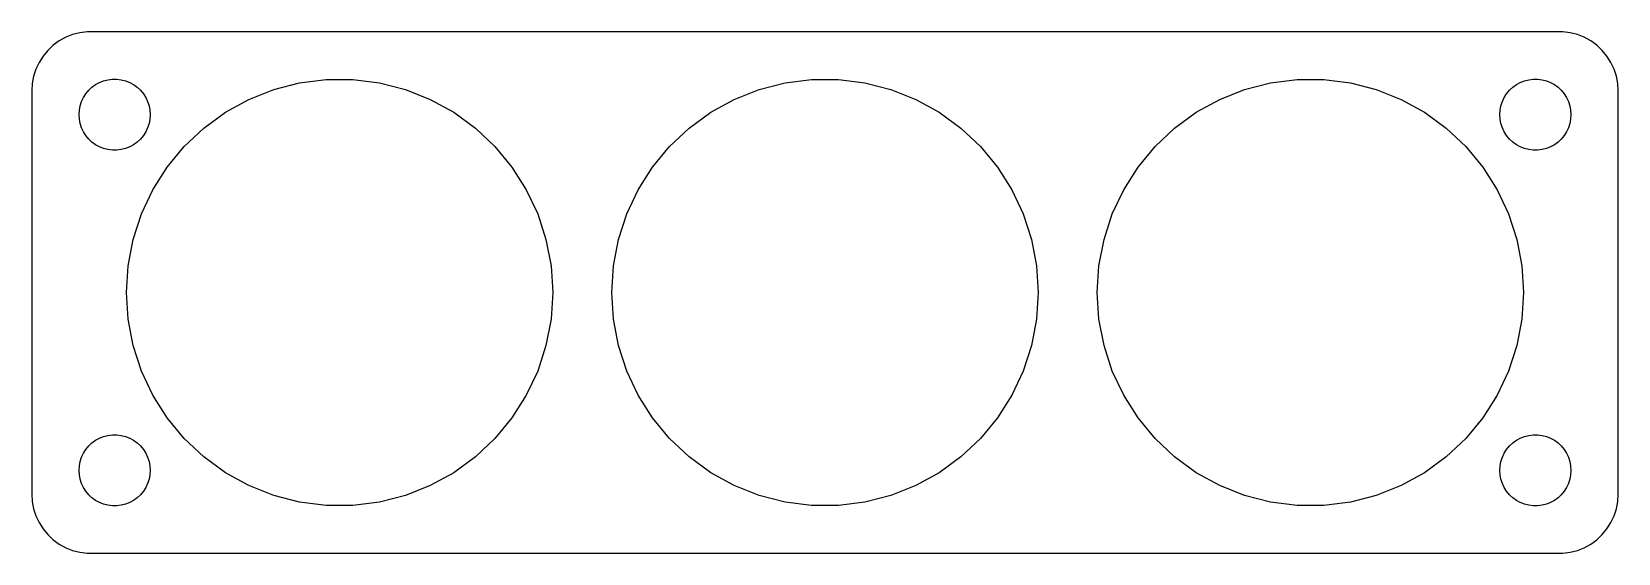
# Model space of a CAD drawing. Header units: metres. Extents: x -67 to 67, y -22 to 22.
import ezdxf

# ---------------------------------------------------------------- set-up
doc = ezdxf.new("R2010")
doc.units = ezdxf.units.M

msp = doc.modelspace()

# ---------------------------------------------------------------- linework, layer by layer
for p, q in [((-64.1289, 21.5241), (-64.6791, 21.2216)), ((-63.5451, 21.7553), (-64.1289, 21.5241)), ((-62.9369, 21.9114), (-63.5451, 21.7553)), ((-62.3139, 21.9901), (-62.9369, 21.9114)), ((62.3139, 21.9901), (-62.3139, 21.9901)), ((62.9369, 21.9114), (62.3139, 21.9901)), ((63.5451, 21.7553), (62.9369, 21.9114)), ((64.1289, 21.5241), (63.5451, 21.7553)), ((64.6791, 21.2216), (64.1289, 21.5241)), ((-65.6448, 20.4227), (-66.0451, 19.9389)), ((-65.1871, 20.8526), (-65.6448, 20.4227)), ((-64.6791, 21.2216), (-65.1871, 20.8526)), ((65.1871, 20.8526), (64.6791, 21.2216)), ((65.6448, 20.4227), (65.1871, 20.8526)), ((66.0451, 19.9389), (65.6448, 20.4227)), ((-66.6489, 18.8406), (-66.8429, 18.2434)), ((-66.3815, 19.4088), (-66.6489, 18.8406)), ((-66.0451, 19.9389), (-66.3815, 19.4088)), ((66.3815, 19.4088), (66.0451, 19.9389)), ((66.6489, 18.8406), (66.3815, 19.4088)), ((66.8429, 18.2434), (66.6489, 18.8406)), ((-66.9606, 17.6267), (-67, 17)), ((-66.8429, 18.2434), (-66.9606, 17.6267)), ((-61.9123, 17.3115), (-61.6075, 17.533)), ((-61.6075, 17.533), (-61.2773, 17.7145)), ((-61.2773, 17.7145), (-60.927, 17.8532)), ((-60.927, 17.8532), (-60.5621, 17.9469)), ((-60.5621, 17.9469), (-60.1884, 17.9941)), ((-60.1884, 17.9941), (-59.8116, 17.9941)), ((-59.8116, 17.9941), (-59.4379, 17.9469)), ((-59.4379, 17.9469), (-59.0729, 17.8532)), ((-59.0729, 17.8532), (-58.7227, 17.7145)), ((-58.7227, 17.7145), (-58.3925, 17.533)), ((-58.3925, 17.533), (-58.0877, 17.3115)), ((-46.5623, 17.119), (-44.3729, 17.6812)), ((-44.3729, 17.6812), (-42.1302, 17.9645)), ((-42.1302, 17.9645), (-39.8698, 17.9645)), ((-39.8698, 17.9645), (-37.6271, 17.6812)), ((-37.6271, 17.6812), (-35.4377, 17.119)), ((-5.5623, 17.119), (-3.37285, 17.6812)), ((-3.37285, 17.6812), (-1.13022, 17.9645)), ((-1.13022, 17.9645), (1.13022, 17.9645)), ((1.13022, 17.9645), (3.37285, 17.6812)), ((3.37285, 17.6812), (5.5623, 17.119)), ((35.4377, 17.119), (37.6271, 17.6812)), ((37.6271, 17.6812), (39.8698, 17.9645)), ((39.8698, 17.9645), (42.1302, 17.9645)), ((42.1302, 17.9645), (44.3729, 17.6812)), ((44.3729, 17.6812), (46.5623, 17.119)), ((58.0877, 17.3115), (58.3925, 17.533)), ((58.3925, 17.533), (58.7227, 17.7145)), ((58.7227, 17.7145), (59.0729, 17.8532)), ((59.0729, 17.8532), (59.4379, 17.9469)), ((59.4379, 17.9469), (59.8116, 17.9941)), ((59.8116, 17.9941), (60.1884, 17.9941)), ((60.1884, 17.9941), (60.5621, 17.9469)), ((60.5621, 17.9469), (60.927, 17.8532)), ((60.927, 17.8532), (61.2773, 17.7145)), ((61.2773, 17.7145), (61.6075, 17.533)), ((61.6075, 17.533), (61.9123, 17.3115)), ((66.9606, 17.6267), (66.8429, 18.2434)), ((67, 17), (66.9606, 17.6267)), ((-67, 17), (-67, -17)), ((-62.9057, 15.7461), (-62.7893, 16.1044)), ((-62.7893, 16.1044), (-62.6289, 16.4453)), ((-62.6289, 16.4453), (-62.427, 16.7634)), ((-62.427, 16.7634), (-62.1869, 17.0536)), ((-62.1869, 17.0536), (-61.9123, 17.3115)), ((-58.0877, 17.3115), (-57.8131, 17.0536)), ((-57.8131, 17.0536), (-57.5729, 16.7634)), ((-57.5729, 16.7634), (-57.3711, 16.4453)), ((-57.3711, 16.4453), (-57.2107, 16.1044)), ((-57.2107, 16.1044), (-57.0942, 15.7461)), ((-50.6449, 15.1979), (-48.664, 16.2869)), ((-48.664, 16.2869), (-46.5623, 17.119)), ((-35.4377, 17.119), (-33.336, 16.2869)), ((-33.336, 16.2869), (-31.3551, 15.1979)), ((-9.64488, 15.1979), (-7.66402, 16.2869)), ((-7.66402, 16.2869), (-5.5623, 17.119)), ((5.5623, 17.119), (7.66402, 16.2869)), ((7.66402, 16.2869), (9.64488, 15.1979)), ((31.3551, 15.1979), (33.336, 16.2869)), ((33.336, 16.2869), (35.4377, 17.119)), ((46.5623, 17.119), (48.664, 16.2869)), ((48.664, 16.2869), (50.6449, 15.1979)), ((57.0942, 15.7461), (57.2107, 16.1044)), ((57.2107, 16.1044), (57.3711, 16.4453)), ((57.3711, 16.4453), (57.5729, 16.7634)), ((57.5729, 16.7634), (57.8131, 17.0536)), ((57.8131, 17.0536), (58.0877, 17.3115)), ((61.9123, 17.3115), (62.1869, 17.0536)), ((62.1869, 17.0536), (62.427, 16.7634)), ((62.427, 16.7634), (62.6289, 16.4453)), ((62.6289, 16.4453), (62.7893, 16.1044)), ((62.7893, 16.1044), (62.9057, 15.7461)), ((67, -17), (67, 17)), ((-63, 15), (-62.9763, 15.376)), ((-62.9763, 14.624), (-63, 15)), ((-62.9763, 15.376), (-62.9057, 15.7461)), ((-57.0942, 15.7461), (-57.0237, 15.376)), ((-57.0237, 15.376), (-57, 15)), ((-57, 15), (-57.0237, 14.624)), ((-52.4736, 13.8692), (-50.6449, 15.1979)), ((-31.3551, 15.1979), (-29.5264, 13.8692)), ((-11.4736, 13.8692), (-9.64488, 15.1979)), ((9.64488, 15.1979), (11.4736, 13.8692)), ((29.5264, 13.8692), (31.3551, 15.1979)), ((50.6449, 15.1979), (52.4736, 13.8692)), ((57, 15), (57.0237, 15.376)), ((57.0237, 14.624), (57, 15)), ((57.0237, 15.376), (57.0942, 15.7461)), ((62.9057, 15.7461), (62.9763, 15.376)), ((62.9763, 15.376), (63, 15)), ((63, 15), (62.9763, 14.624)), ((-62.9057, 14.2539), (-62.9763, 14.624)), ((-62.7893, 13.8956), (-62.9057, 14.2539)), ((-62.6289, 13.5547), (-62.7893, 13.8956)), ((-62.427, 13.2366), (-62.6289, 13.5547)), ((-57.3711, 13.5547), (-57.5729, 13.2366)), ((-57.2107, 13.8956), (-57.3711, 13.5547)), ((-57.0942, 14.2539), (-57.2107, 13.8956)), ((-57.0237, 14.624), (-57.0942, 14.2539)), ((-54.1214, 12.3218), (-52.4736, 13.8692)), ((-29.5264, 13.8692), (-27.8786, 12.3218)), ((-13.1214, 12.3218), (-11.4736, 13.8692)), ((11.4736, 13.8692), (13.1214, 12.3218)), ((27.8786, 12.3218), (29.5264, 13.8692)), ((52.4736, 13.8692), (54.1214, 12.3218)), ((57.0942, 14.2539), (57.0237, 14.624)), ((57.2107, 13.8956), (57.0942, 14.2539)), ((57.3711, 13.5547), (57.2107, 13.8956)), ((57.5729, 13.2366), (57.3711, 13.5547)), ((62.6289, 13.5547), (62.427, 13.2366)), ((62.7893, 13.8956), (62.6289, 13.5547)), ((62.9057, 14.2539), (62.7893, 13.8956)), ((62.9763, 14.624), (62.9057, 14.2539)), ((-62.1869, 12.9464), (-62.427, 13.2366)), ((-61.9123, 12.6884), (-62.1869, 12.9464)), ((-61.6075, 12.467), (-61.9123, 12.6884)), ((-61.2773, 12.2855), (-61.6075, 12.467)), ((-60.927, 12.1468), (-61.2773, 12.2855)), ((-60.5621, 12.0531), (-60.927, 12.1468)), ((-59.0729, 12.1468), (-59.4379, 12.0531)), ((-58.7227, 12.2855), (-59.0729, 12.1468)), ((-58.3925, 12.467), (-58.7227, 12.2855)), ((-58.0877, 12.6884), (-58.3925, 12.467)), ((-57.8131, 12.9464), (-58.0877, 12.6884)), ((-57.5729, 13.2366), (-57.8131, 12.9464)), ((-55.5623, 10.5801), (-54.1214, 12.3218)), ((-27.8786, 12.3218), (-26.4377, 10.5801)), ((-14.5623, 10.5801), (-13.1214, 12.3218)), ((13.1214, 12.3218), (14.5623, 10.5801)), ((26.4377, 10.5801), (27.8786, 12.3218)), ((54.1214, 12.3218), (55.5623, 10.5801)), ((57.8131, 12.9464), (57.5729, 13.2366)), ((58.0877, 12.6884), (57.8131, 12.9464)), ((58.3925, 12.467), (58.0877, 12.6884)), ((58.7227, 12.2855), (58.3925, 12.467)), ((59.0729, 12.1468), (58.7227, 12.2855)), ((59.4379, 12.0531), (59.0729, 12.1468)), ((60.927, 12.1468), (60.5621, 12.0531)), ((61.2773, 12.2855), (60.927, 12.1468)), ((61.6075, 12.467), (61.2773, 12.2855)), ((61.9123, 12.6884), (61.6075, 12.467)), ((62.1869, 12.9464), (61.9123, 12.6884)), ((62.427, 13.2366), (62.1869, 12.9464)), ((-60.1884, 12.0059), (-60.5621, 12.0531)), ((-59.8116, 12.0059), (-60.1884, 12.0059)), ((-59.4379, 12.0531), (-59.8116, 12.0059)), ((59.8116, 12.0059), (59.4379, 12.0531)), ((60.1884, 12.0059), (59.8116, 12.0059)), ((60.5621, 12.0531), (60.1884, 12.0059)), ((-56.7735, 8.67155), (-55.5623, 10.5801)), ((-26.4377, 10.5801), (-25.2265, 8.67155)), ((-15.7735, 8.67155), (-14.5623, 10.5801)), ((14.5623, 10.5801), (15.7735, 8.67155)), ((25.2265, 8.67155), (26.4377, 10.5801)), ((55.5623, 10.5801), (56.7735, 8.67155)), ((-57.736, 6.62624), (-56.7735, 8.67155)), ((-25.2265, 8.67155), (-24.264, 6.62624)), ((-16.736, 6.62624), (-15.7735, 8.67155)), ((15.7735, 8.67155), (16.736, 6.62624)), ((24.264, 6.62624), (25.2265, 8.67155)), ((56.7735, 8.67155), (57.736, 6.62624)), ((-58.4345, 4.47641), (-57.736, 6.62624)), ((-24.264, 6.62624), (-23.5655, 4.47641)), ((-17.4345, 4.47641), (-16.736, 6.62624)), ((16.736, 6.62624), (17.4345, 4.47641)), ((23.5655, 4.47641), (24.264, 6.62624)), ((57.736, 6.62624), (58.4345, 4.47641)), ((-58.8581, 2.256), (-58.4345, 4.47641)), ((-23.5655, 4.47641), (-23.1419, 2.256)), ((-17.8581, 2.256), (-17.4345, 4.47641)), ((17.4345, 4.47641), (17.8581, 2.256)), ((23.1419, 2.256), (23.5655, 4.47641)), ((58.4345, 4.47641), (58.8581, 2.256)), ((-59, 0), (-58.8581, 2.256)), ((-23.1419, 2.256), (-23, 0)), ((-18, 0), (-17.8581, 2.256)), ((17.8581, 2.256), (18, 0)), ((23, 0), (23.1419, 2.256)), ((58.8581, 2.256), (59, 0)), ((-58.8581, -2.256), (-59, 0)), ((-23, 0), (-23.1419, -2.256)), ((-17.8581, -2.256), (-18, 0)), ((18, 0), (17.8581, -2.256)), ((23.1419, -2.256), (23, 0)), ((59, 0), (58.8581, -2.256)), ((-58.4345, -4.47641), (-58.8581, -2.256)), ((-23.1419, -2.256), (-23.5655, -4.47641)), ((-17.4345, -4.47641), (-17.8581, -2.256)), ((17.8581, -2.256), (17.4345, -4.47641)), ((23.5655, -4.47641), (23.1419, -2.256)), ((58.8581, -2.256), (58.4345, -4.47641)), ((-57.736, -6.62624), (-58.4345, -4.47641)), ((-23.5655, -4.47641), (-24.264, -6.62624)), ((-16.736, -6.62624), (-17.4345, -4.47641)), ((17.4345, -4.47641), (16.736, -6.62624)), ((24.264, -6.62624), (23.5655, -4.47641)), ((58.4345, -4.47641), (57.736, -6.62624)), ((-56.7735, -8.67155), (-57.736, -6.62624)), ((-24.264, -6.62624), (-25.2265, -8.67155)), ((-15.7735, -8.67155), (-16.736, -6.62624)), ((16.736, -6.62624), (15.7735, -8.67155)), ((25.2265, -8.67155), (24.264, -6.62624)), ((57.736, -6.62624), (56.7735, -8.67155)), ((-55.5623, -10.5801), (-56.7735, -8.67155)), ((-25.2265, -8.67155), (-26.4377, -10.5801)), ((-14.5623, -10.5801), (-15.7735, -8.67155)), ((15.7735, -8.67155), (14.5623, -10.5801)), ((26.4377, -10.5801), (25.2265, -8.67155)), ((56.7735, -8.67155), (55.5623, -10.5801)), ((-54.1214, -12.3218), (-55.5623, -10.5801)), ((-26.4377, -10.5801), (-27.8786, -12.3218)), ((-13.1214, -12.3218), (-14.5623, -10.5801)), ((14.5623, -10.5801), (13.1214, -12.3218)), ((27.8786, -12.3218), (26.4377, -10.5801)), ((55.5623, -10.5801), (54.1214, -12.3218)), ((-60.927, -12.1468), (-60.5621, -12.0531)), ((-60.5621, -12.0531), (-60.1884, -12.0059)), ((-60.1884, -12.0059), (-59.8116, -12.0059)), ((-59.8116, -12.0059), (-59.4379, -12.0531)), ((-59.4379, -12.0531), (-59.0729, -12.1468)), ((59.0729, -12.1468), (59.4379, -12.0531)), ((59.4379, -12.0531), (59.8116, -12.0059)), ((59.8116, -12.0059), (60.1884, -12.0059)), ((60.1884, -12.0059), (60.5621, -12.0531)), ((60.5621, -12.0531), (60.927, -12.1468)), ((-62.6289, -13.5547), (-62.427, -13.2366)), ((-62.427, -13.2366), (-62.1869, -12.9464)), ((-62.1869, -12.9464), (-61.9123, -12.6884)), ((-61.9123, -12.6884), (-61.6075, -12.467)), ((-61.6075, -12.467), (-61.2773, -12.2855)), ((-61.2773, -12.2855), (-60.927, -12.1468)), ((-59.0729, -12.1468), (-58.7227, -12.2855)), ((-58.7227, -12.2855), (-58.3925, -12.467)), ((-58.3925, -12.467), (-58.0877, -12.6884)), ((-58.0877, -12.6884), (-57.8131, -12.9464)), ((-57.8131, -12.9464), (-57.5729, -13.2366)), ((-57.5729, -13.2366), (-57.3711, -13.5547)), ((-52.4736, -13.8692), (-54.1214, -12.3218)), ((-27.8786, -12.3218), (-29.5264, -13.8692)), ((-11.4736, -13.8692), (-13.1214, -12.3218)), ((13.1214, -12.3218), (11.4736, -13.8692)), ((29.5264, -13.8692), (27.8786, -12.3218)), ((54.1214, -12.3218), (52.4736, -13.8692)), ((57.3711, -13.5547), (57.5729, -13.2366)), ((57.5729, -13.2366), (57.8131, -12.9464)), ((57.8131, -12.9464), (58.0877, -12.6884)), ((58.0877, -12.6884), (58.3925, -12.467)), ((58.3925, -12.467), (58.7227, -12.2855)), ((58.7227, -12.2855), (59.0729, -12.1468)), ((60.927, -12.1468), (61.2773, -12.2855)), ((61.2773, -12.2855), (61.6075, -12.467)), ((61.6075, -12.467), (61.9123, -12.6884)), ((61.9123, -12.6884), (62.1869, -12.9464)), ((62.1869, -12.9464), (62.427, -13.2366)), ((62.427, -13.2366), (62.6289, -13.5547)), ((-63, -15), (-62.9763, -14.624)), ((-62.9763, -14.624), (-62.9057, -14.2539)), ((-62.9057, -14.2539), (-62.7893, -13.8956)), ((-62.7893, -13.8956), (-62.6289, -13.5547)), ((-57.3711, -13.5547), (-57.2107, -13.8956)), ((-57.2107, -13.8956), (-57.0942, -14.2539)), ((-57.0942, -14.2539), (-57.0237, -14.624)), ((-57.0237, -14.624), (-57, -15)), ((-50.6449, -15.1979), (-52.4736, -13.8692)), ((-29.5264, -13.8692), (-31.3551, -15.1979)), ((-9.64488, -15.1979), (-11.4736, -13.8692)), ((11.4736, -13.8692), (9.64488, -15.1979)), ((31.3551, -15.1979), (29.5264, -13.8692)), ((52.4736, -13.8692), (50.6449, -15.1979)), ((57, -15), (57.0237, -14.624)), ((57.0237, -14.624), (57.0942, -14.2539)), ((57.0942, -14.2539), (57.2107, -13.8956)), ((57.2107, -13.8956), (57.3711, -13.5547)), ((62.6289, -13.5547), (62.7893, -13.8956)), ((62.7893, -13.8956), (62.9057, -14.2539)), ((62.9057, -14.2539), (62.9763, -14.624)), ((62.9763, -14.624), (63, -15)), ((-62.9763, -15.376), (-63, -15)), ((-62.9057, -15.7461), (-62.9763, -15.376)), ((-62.7893, -16.1044), (-62.9057, -15.7461)), ((-57.0942, -15.7461), (-57.2107, -16.1044)), ((-57.0237, -15.376), (-57.0942, -15.7461)), ((-57, -15), (-57.0237, -15.376)), ((-48.664, -16.2869), (-50.6449, -15.1979)), ((-31.3551, -15.1979), (-33.336, -16.2869)), ((-7.66402, -16.2869), (-9.64488, -15.1979)), ((9.64488, -15.1979), (7.66402, -16.2869)), ((33.336, -16.2869), (31.3551, -15.1979)), ((50.6449, -15.1979), (48.664, -16.2869)), ((57.0237, -15.376), (57, -15)), ((57.0942, -15.7461), (57.0237, -15.376)), ((57.2107, -16.1044), (57.0942, -15.7461)), ((62.9057, -15.7461), (62.7893, -16.1044)), ((62.9763, -15.376), (62.9057, -15.7461)), ((63, -15), (62.9763, -15.376)), ((-67, -17), (-66.9606, -17.6267)), ((-62.6289, -16.4453), (-62.7893, -16.1044)), ((-62.427, -16.7634), (-62.6289, -16.4453)), ((-62.1869, -17.0536), (-62.427, -16.7634)), ((-61.9123, -17.3115), (-62.1869, -17.0536)), ((-61.6075, -17.533), (-61.9123, -17.3115)), ((-58.0877, -17.3115), (-58.3925, -17.533)), ((-57.8131, -17.0536), (-58.0877, -17.3115)), ((-57.5729, -16.7634), (-57.8131, -17.0536)), ((-57.3711, -16.4453), (-57.5729, -16.7634)), ((-57.2107, -16.1044), (-57.3711, -16.4453)), ((-46.5623, -17.119), (-48.664, -16.2869)), ((-44.3729, -17.6812), (-46.5623, -17.119)), ((-35.4377, -17.119), (-37.6271, -17.6812)), ((-33.336, -16.2869), (-35.4377, -17.119)), ((-5.5623, -17.119), (-7.66402, -16.2869)), ((-3.37285, -17.6812), (-5.5623, -17.119)), ((5.5623, -17.119), (3.37285, -17.6812)), ((7.66402, -16.2869), (5.5623, -17.119)), ((35.4377, -17.119), (33.336, -16.2869)), ((37.6271, -17.6812), (35.4377, -17.119)), ((46.5623, -17.119), (44.3729, -17.6812)), ((48.664, -16.2869), (46.5623, -17.119)), ((57.3711, -16.4453), (57.2107, -16.1044)), ((57.5729, -16.7634), (57.3711, -16.4453)), ((57.8131, -17.0536), (57.5729, -16.7634)), ((58.0877, -17.3115), (57.8131, -17.0536)), ((58.3925, -17.533), (58.0877, -17.3115)), ((61.9123, -17.3115), (61.6075, -17.533)), ((62.1869, -17.0536), (61.9123, -17.3115)), ((62.427, -16.7634), (62.1869, -17.0536)), ((62.6289, -16.4453), (62.427, -16.7634)), ((62.7893, -16.1044), (62.6289, -16.4453)), ((66.9606, -17.6267), (67, -17)), ((-66.9606, -17.6267), (-66.8429, -18.2434)), ((-66.8429, -18.2434), (-66.6489, -18.8406)), ((-61.2773, -17.7145), (-61.6075, -17.533)), ((-60.927, -17.8532), (-61.2773, -17.7145)), ((-60.5621, -17.9469), (-60.927, -17.8532)), ((-60.1884, -17.9941), (-60.5621, -17.9469)), ((-59.8116, -17.9941), (-60.1884, -17.9941)), ((-59.4379, -17.9469), (-59.8116, -17.9941)), ((-59.0729, -17.8532), (-59.4379, -17.9469)), ((-58.7227, -17.7145), (-59.0729, -17.8532)), ((-58.3925, -17.533), (-58.7227, -17.7145)), ((-42.1302, -17.9645), (-44.3729, -17.6812)), ((-39.8698, -17.9645), (-42.1302, -17.9645)), ((-37.6271, -17.6812), (-39.8698, -17.9645)), ((-1.13022, -17.9645), (-3.37285, -17.6812)), ((1.13022, -17.9645), (-1.13022, -17.9645)), ((3.37285, -17.6812), (1.13022, -17.9645)), ((39.8698, -17.9645), (37.6271, -17.6812)), ((42.1302, -17.9645), (39.8698, -17.9645)), ((44.3729, -17.6812), (42.1302, -17.9645)), ((58.7227, -17.7145), (58.3925, -17.533)), ((59.0729, -17.8532), (58.7227, -17.7145)), ((59.4379, -17.9469), (59.0729, -17.8532)), ((59.8116, -17.9941), (59.4379, -17.9469)), ((60.1884, -17.9941), (59.8116, -17.9941)), ((60.5621, -17.9469), (60.1884, -17.9941)), ((60.927, -17.8532), (60.5621, -17.9469)), ((61.2773, -17.7145), (60.927, -17.8532)), ((61.6075, -17.533), (61.2773, -17.7145)), ((66.6489, -18.8406), (66.8429, -18.2434)), ((66.8429, -18.2434), (66.9606, -17.6267)), ((-66.6489, -18.8406), (-66.3815, -19.4088)), ((-66.3815, -19.4088), (-66.0451, -19.9389)), ((-66.0451, -19.9389), (-65.6448, -20.4227)), ((65.6448, -20.4227), (66.0451, -19.9389)), ((66.0451, -19.9389), (66.3815, -19.4088)), ((66.3815, -19.4088), (66.6489, -18.8406)), ((-65.6448, -20.4227), (-65.1871, -20.8526)), ((-65.1871, -20.8526), (-64.6791, -21.2216)), ((-64.6791, -21.2216), (-64.1289, -21.5241)), ((64.1289, -21.5241), (64.6791, -21.2216)), ((64.6791, -21.2216), (65.1871, -20.8526)), ((65.1871, -20.8526), (65.6448, -20.4227)), ((-64.1289, -21.5241), (-63.5451, -21.7553)), ((-63.5451, -21.7553), (-62.9369, -21.9114)), ((-62.9369, -21.9114), (-62.3139, -21.9901)), ((-62.3139, -21.9901), (62.3139, -21.9901)), ((62.3139, -21.9901), (62.9369, -21.9114)), ((62.9369, -21.9114), (63.5451, -21.7553)), ((63.5451, -21.7553), (64.1289, -21.5241))]:
    msp.add_line(p, q)

doc.saveas('drawing.dxf')
